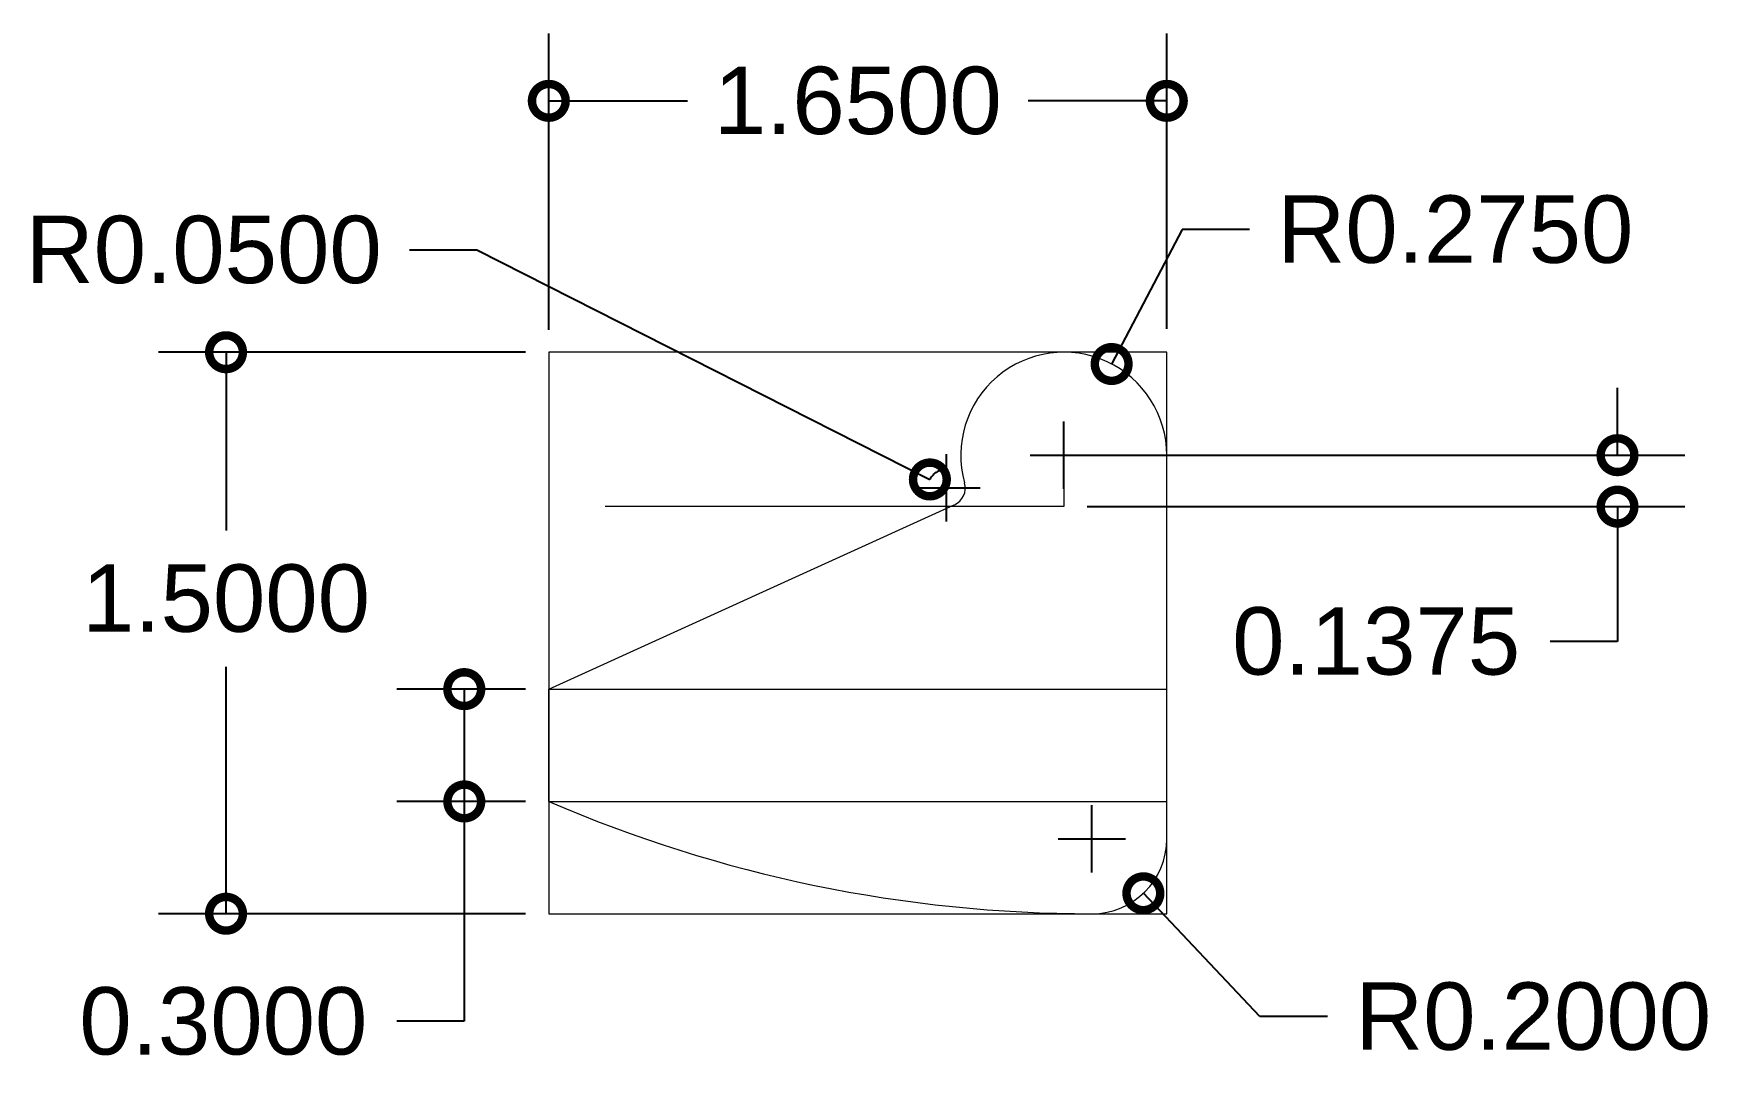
# Model space of a CAD drawing. Header units: centimetres. Extents: x -26 to 72, y -43 to 60.
# Drawn here: x -26.088 to -21.618, y 57.639 to 60.396 of the extents above; entities that cross this region are included whole.
import ezdxf

# ---------------------------------------------------------------- set-up
doc = ezdxf.new("R2010")
doc.units = ezdxf.units.CM
doc.header["$MEASUREMENT"] = 0
doc.linetypes.add('ACAD_ISO02W100', pattern=[15, 12, -3])
for name, color, linetype, lineweight in [('cuerpo', 7, 'Continuous', 15), ('lineas', 253, 'ACAD_ISO02W100', 15), ('medidas', 30, 'ACAD_ISO02W100', 18)]:
    doc.layers.add(name, color=color, linetype=linetype, lineweight=lineweight)
doc.styles.get("Standard").update_dxf_attribs({"font": 'arial.ttf'})
doc.dimstyles.get("Standard").update_dxf_attribs({"dimtxt": 0.18, "dimasz": 0.18, "dimexe": 0.18, "dimexo": 0.0625, "dimgap": 0.09, "dimtad": 0, "dimtih": 1, "dimtoh": 1, "dimdec": 4, "dimzin": 0, "dimdsep": 46, "dimtxsty": 'Standard', "dimblk": 'DOTSMALL', "dimcen": 0.09, "dimadec": 0, "dimazin": 0, "dimtfac": 1, "dimtdec": 4, "dimtofl": 0, "dimtmove": 0, "dimatfit": 3, "dimfxl": 1, "dimtolj": 1, "dimtzin": 0, "dimarcsym": 0})

# ---------------------------------------------------------------- blocks, each defined once
blk = doc.blocks.new('_DotSmall')
at = {"color": 0, "linetype": 'ByBlock', "const_width": 0.5}
blk.add_lwpolyline([(-0.0625, 0, 1), (0.0625, 0, 1)], format="xyb", close=True, dxfattribs=at)
blk = doc.blocks.new('*D231')
at = {"layer": 'Defpoints', "color": 0, "transparency": 16777216}
for p in [(-23.6947, 59.2044), (-23.6501, 59.1818)]:
    blk.add_point(p, dxfattribs=at)
at = {"layer": 'medidas', "color": 0, "lineweight": -2, "transparency": 16777216}
for p, q in [((-25.0839, 59.8176), (-24.9039, 59.8176)), ((-24.9039, 59.8176), (-23.6947, 59.2044)), ((-23.6501, 59.0918), (-23.6501, 59.2718)), ((-23.7401, 59.1818), (-23.5601, 59.1818))]:
    blk.add_line(p, q, dxfattribs=at)
blk.add_arc((-23.6501, 59.1818), 0.05, 87.2382, 153.1119, dxfattribs=at)
at = {"layer": 'medidas', "color": 0, "lineweight": -2, "transparency": 16777216, "xscale": 0.18, "yscale": 0.18, "zscale": 0.18, "rotation": 333.1118925560162}
blk.add_blockref('_DotSmall', (-23.6947, 59.2044), dxfattribs=at)
at = {"layer": 'medidas', "color": 0, "transparency": 16777216, "insert": (-25.6334, 59.8176), "char_height": 0.18, "attachment_point": 5}
blk.add_mtext('\\A1;R0.0500', dxfattribs=at)
blk = doc.blocks.new('*D232')
at = {"layer": 'Defpoints', "color": 0, "transparency": 16777216}
for p in [(-23.2094, 59.5128), (-23.3371, 59.2693)]:
    blk.add_point(p, dxfattribs=at)
at = {"layer": 'medidas', "color": 0, "lineweight": -2, "transparency": 16777216}
for p, q in [((-23.0213, 59.8718), (-23.2094, 59.5128)), ((-22.8413, 59.8718), (-23.0213, 59.8718)), ((-23.3371, 59.1793), (-23.3371, 59.3593)), ((-23.4271, 59.2693), (-23.2471, 59.2693))]:
    blk.add_line(p, q, dxfattribs=at)
at = {"layer": 'medidas', "color": 0, "lineweight": -2, "transparency": 16777216, "xscale": 0.18, "yscale": 0.18, "zscale": 0.18, "rotation": 242.3369434540745}
blk.add_blockref('_DotSmall', (-23.2094, 59.5128), dxfattribs=at)
at = {"layer": 'medidas', "color": 0, "transparency": 16777216, "insert": (-22.2918, 59.8718), "char_height": 0.18, "attachment_point": 5}
blk.add_mtext('\\A1;R0.2750', dxfattribs=at)
blk = doc.blocks.new('*D233')
at = {"layer": 'Defpoints', "color": 0, "transparency": 16777216}
for p in [(-23.0621, 60.2158), (-24.7121, 59.542), (-23.0621, 59.5443)]:
    blk.add_point(p, dxfattribs=at)
at = {"layer": 'medidas', "color": 0, "lineweight": -2, "transparency": 16777216}
for p, q in [((-24.7121, 59.6045), (-24.7121, 60.3958)), ((-23.0621, 59.6068), (-23.0621, 60.3958)), ((-24.7121, 60.2158), (-24.3419, 60.2158)), ((-23.0621, 60.2158), (-23.4322, 60.2158))]:
    blk.add_line(p, q, dxfattribs=at)
at = {"layer": 'medidas', "color": 0, "lineweight": -2, "transparency": 16777216, "xscale": 0.18, "yscale": 0.18, "zscale": 0.18, "rotation": 180}
blk.add_blockref('_DotSmall', (-24.7121, 60.2158), dxfattribs=at)
at = {"layer": 'medidas', "color": 0, "lineweight": -2, "transparency": 16777216, "xscale": 0.18, "yscale": 0.18, "zscale": 0.18}
blk.add_blockref('_DotSmall', (-23.0621, 60.2158), dxfattribs=at)
at = {"layer": 'medidas', "color": 0, "transparency": 16777216, "insert": (-23.8871, 60.2158), "char_height": 0.18, "attachment_point": 5}
blk.add_mtext('\\A1;1.6500', dxfattribs=at)
blk = doc.blocks.new('*D234')
at = {"layer": 'Defpoints', "color": 0, "transparency": 16777216}
for p in [(-24.7121, 59.5443), (-25.5739, 58.0443), (-24.7121, 58.0443)]:
    blk.add_point(p, dxfattribs=at)
at = {"layer": 'medidas', "color": 0, "lineweight": -2, "transparency": 16777216}
for p, q in [((-24.7746, 59.5443), (-25.7539, 59.5443)), ((-25.5739, 59.5443), (-25.5739, 59.0681)), ((-25.5739, 58.0443), (-25.5739, 58.7043)), ((-24.7746, 58.0443), (-25.7539, 58.0443))]:
    blk.add_line(p, q, dxfattribs=at)
at = {"layer": 'medidas', "color": 0, "lineweight": -2, "transparency": 16777216, "xscale": 0.18, "yscale": 0.18, "zscale": 0.18}
for p, rotation in [((-25.5739, 59.5443), 90), ((-25.5739, 58.0443), 270)]:
    blk.add_blockref('_DotSmall', p, dxfattribs=dict(at, rotation=rotation))
at = {"layer": 'medidas', "color": 0, "transparency": 16777216, "insert": (-25.5739, 58.8862), "char_height": 0.18, "attachment_point": 5}
blk.add_mtext('\\A1;1.5000', dxfattribs=at)
blk = doc.blocks.new('*D235')
at = {"layer": 'Defpoints', "color": 0, "transparency": 16777216}
for p in [(-24.7121, 58.6443), (-24.9378, 58.3443), (-24.7121, 58.3443)]:
    blk.add_point(p, dxfattribs=at)
at = {"layer": 'medidas', "color": 0, "lineweight": -2, "transparency": 16777216}
for p, q in [((-24.7746, 58.6443), (-25.1178, 58.6443)), ((-24.9378, 58.6443), (-24.9378, 58.3443)), ((-24.7746, 58.3443), (-25.1178, 58.3443)), ((-24.9378, 58.3443), (-24.9378, 57.7569)), ((-24.9378, 57.7569), (-25.1178, 57.7569))]:
    blk.add_line(p, q, dxfattribs=at)
at = {"layer": 'medidas', "color": 0, "lineweight": -2, "transparency": 16777216, "xscale": 0.18, "yscale": 0.18, "zscale": 0.18}
for p, rotation in [((-24.9378, 58.6443), 90), ((-24.9378, 58.3443), 270)]:
    blk.add_blockref('_DotSmall', p, dxfattribs=dict(at, rotation=rotation))
at = {"layer": 'medidas', "color": 0, "transparency": 16777216, "insert": (-25.5811, 57.7569), "char_height": 0.18, "attachment_point": 5}
blk.add_mtext('\\A1;0.3000', dxfattribs=at)
blk = doc.blocks.new('*D236')
at = {"layer": 'Defpoints', "color": 0, "transparency": 16777216}
for p in [(-23.2621, 58.2443), (-23.1247, 58.0989)]:
    blk.add_point(p, dxfattribs=at)
at = {"layer": 'medidas', "color": 0, "lineweight": -2, "transparency": 16777216}
for p, q in [((-23.2621, 58.1543), (-23.2621, 58.3343)), ((-23.3521, 58.2443), (-23.1721, 58.2443)), ((-22.8134, 57.7695), (-23.1247, 58.0989)), ((-22.6334, 57.7695), (-22.8134, 57.7695))]:
    blk.add_line(p, q, dxfattribs=at)
at = {"layer": 'medidas', "color": 0, "lineweight": -2, "transparency": 16777216, "xscale": 0.18, "yscale": 0.18, "zscale": 0.18, "rotation": 133.3858375131224}
blk.add_blockref('_DotSmall', (-23.1247, 58.0989), dxfattribs=at)
at = {"layer": 'medidas', "color": 0, "transparency": 16777216, "insert": (-22.0839, 57.7695), "char_height": 0.18, "attachment_point": 5}
blk.add_mtext('\\A1;R0.2000', dxfattribs=at)
blk = doc.blocks.new('*D237')
at = {"layer": 'Defpoints', "color": 0, "transparency": 16777216}
for p in [(-23.3371, 59.2693), (-23.3371, 59.1318), (-21.8588, 59.1318)]:
    blk.add_point(p, dxfattribs=at)
at = {"layer": 'medidas', "color": 0, "lineweight": -2, "transparency": 16777216}
for p, q in [((-21.8588, 59.2693), (-21.8588, 59.4493)), ((-23.2746, 59.2693), (-21.6788, 59.2693)), ((-23.2746, 59.1318), (-21.6788, 59.1318)), ((-21.8588, 59.1318), (-21.8588, 58.7718)), ((-21.8588, 58.7718), (-22.0388, 58.7718))]:
    blk.add_line(p, q, dxfattribs=at)
at = {"layer": 'medidas', "color": 0, "lineweight": -2, "transparency": 16777216, "xscale": 0.18, "yscale": 0.18, "zscale": 0.18}
for p, rotation in [((-21.8588, 59.2693), 270), ((-21.8588, 59.1318), 90)]:
    blk.add_blockref('_DotSmall', p, dxfattribs=dict(at, rotation=rotation))
at = {"layer": 'medidas', "color": 0, "transparency": 16777216, "insert": (-22.5031, 58.7718), "char_height": 0.18, "attachment_point": 5}
blk.add_mtext('\\A1;0.1375', dxfattribs=at)

msp = doc.modelspace()

# ---------------------------------------------------------------- linework, layer by layer
at = {"layer": 'cuerpo'}
for p, q in [((-23.06209, 58.24428), (-23.06209, 59.26928)), ((-24.71209, 58.64428), (-23.62941, 59.13626)), ((-24.71209, 58.34428), (-24.71209, 58.64428))]:
    msp.add_line(p, q, dxfattribs=at)
for centre, radius, start, end in [((-23.33709, 59.26928), 0.275, 0, 195.6185), ((-23.65009, 59.18178), 0.05, 294.43736, 15.6185), ((-23.26209, 61.69845), 3.65417, 246.62126, 270), ((-23.26209, 58.24428), 0.2, 270, 0)]:
    msp.add_arc(centre, radius, start, end, dxfattribs=at)
at = {"layer": 'lineas'}
for p, q in [((-23.06209, 59.54428), (-24.71209, 59.54428)), ((-24.71209, 59.54428), (-24.71209, 58.04428)), ((-23.06209, 58.04428), (-23.06209, 59.54428)), ((-23.33709, 59.26928), (-23.33709, 59.13178)), ((-23.33709, 59.13178), (-24.56209, 59.13178)), ((-24.71209, 58.64428), (-23.06209, 58.64428)), ((-24.71209, 58.34428), (-23.06209, 58.34428)), ((-24.71209, 58.04428), (-23.06209, 58.04428))]:
    msp.add_line(p, q, dxfattribs=at)

# ---------------------------------------------------------------- dimensions: what is measured, and where the dimension line sits
at = {"layer": 'medidas'}
dim = msp.add_linear_dim(base=(-23.06209, 60.21579), p1=(-24.71209, 59.54198), p2=(-23.06209, 59.54428), dimstyle='Standard', dxfattribs=at)
dim.commit()
dim.dimension.update_dxf_attribs({"geometry": '*D233', "text_midpoint": (-23.88709, 60.21579)})
for center, mpoint, picture, middle in [((-23.33709, 59.26928), (-23.20942, 59.51285), '*D232', (-22.29182, 59.87177)), ((-23.65009, 59.18178), (-23.69469, 59.2044), '*D231', (-25.63336, 59.81755)), ((-23.26209, 58.24428), (-23.12471, 58.09893), '*D236', (-22.08392, 57.76954))]:
    dim = msp.add_radius_dim(center=center, mpoint=mpoint, dimstyle='Standard', dxfattribs=at)
    dim.commit()
    dim.dimension.update_dxf_attribs({"geometry": picture, "text_midpoint": middle, "dimtype": 164})
for base, p1, p2, picture, middle in [((-25.57392, 58.04428), (-24.71209, 59.54428), (-24.71209, 58.04428), '*D234', (-25.57392, 58.88619)), ((-24.93781, 58.34428), (-24.71209, 58.64428), (-24.71209, 58.34428), '*D235', (-25.58113, 57.75693))]:
    dim = msp.add_linear_dim(base=base, p1=p1, p2=p2, angle=90, dimstyle='Standard', dxfattribs=at)
    dim.commit()
    dim.dimension.update_dxf_attribs({"geometry": picture, "text_midpoint": middle, "dimtype": 160})
dim = msp.add_linear_dim(base=(-21.85881, 59.13178), p1=(-23.33709, 59.26928), p2=(-23.33709, 59.13178), angle=90, dimstyle='Standard', dxfattribs=at)
dim.commit()
dim.dimension.update_dxf_attribs({"geometry": '*D237', "text_midpoint": (-22.50312, 58.77178)})

doc.saveas('drawing.dxf')
